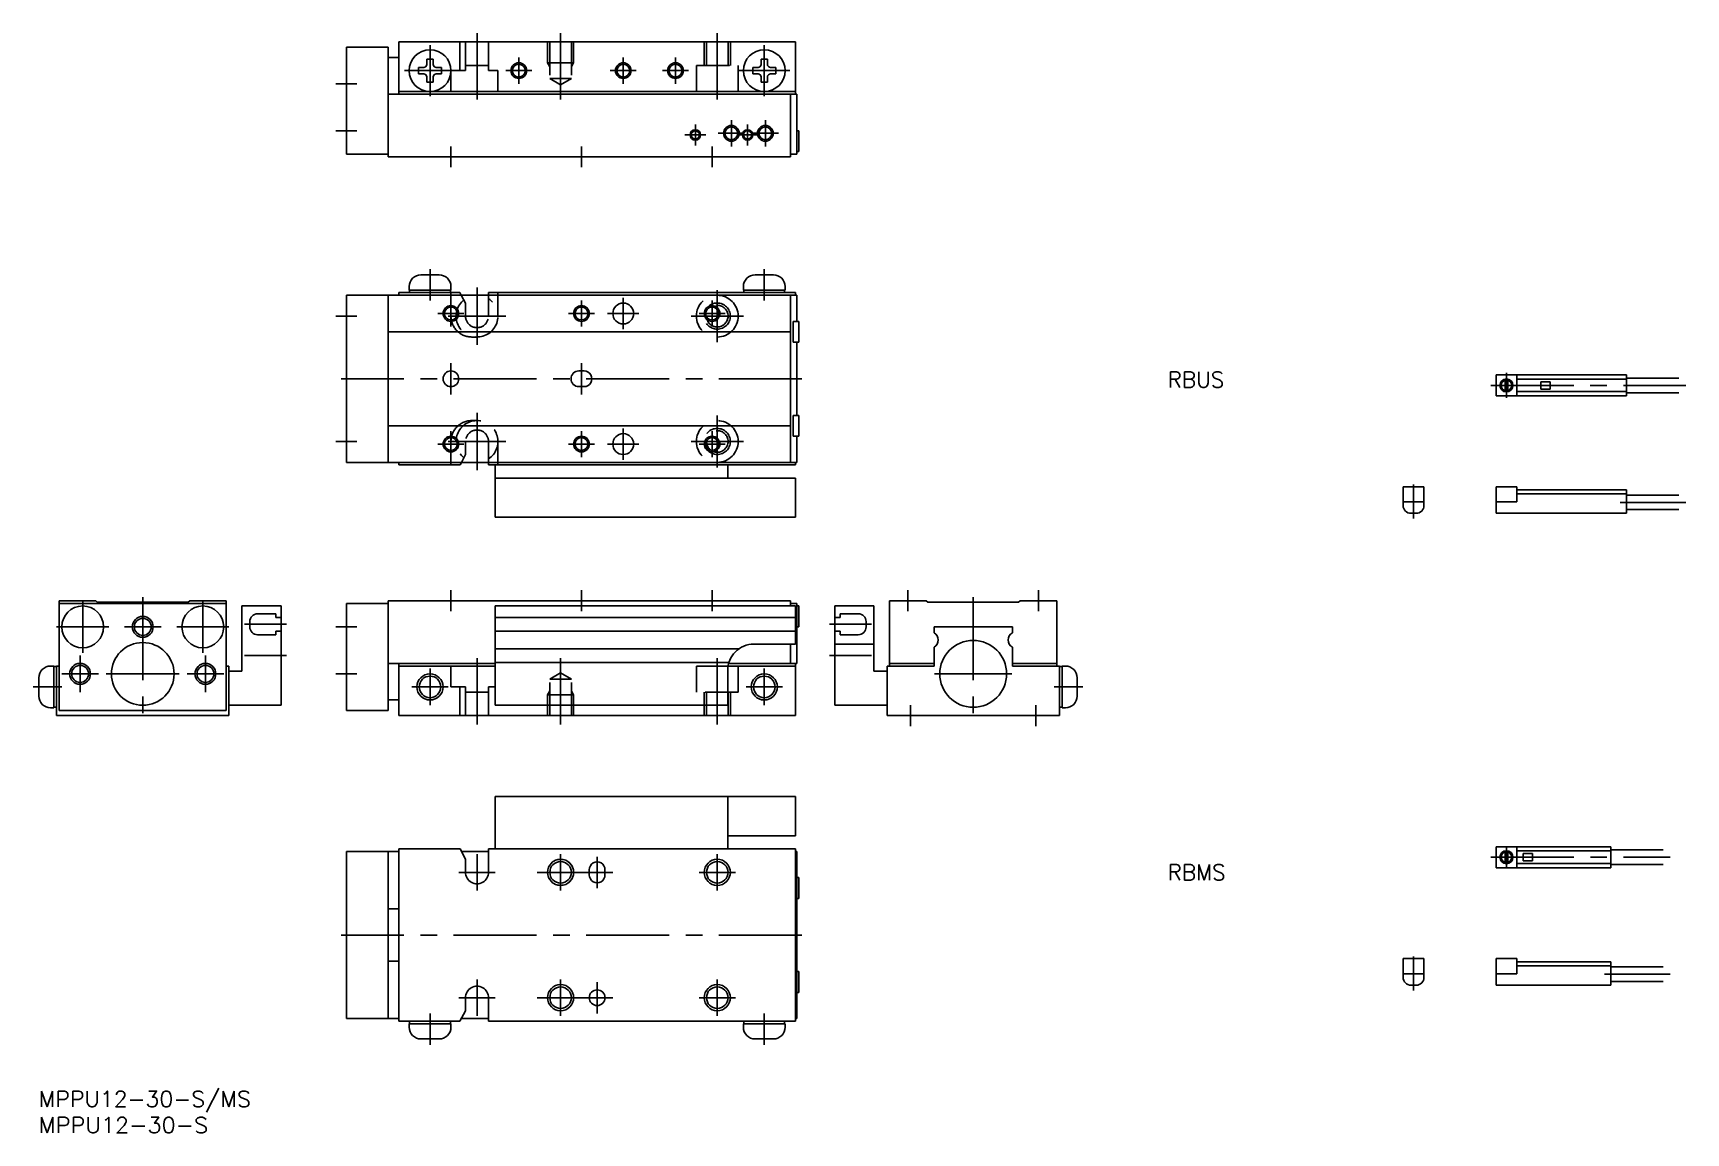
# Model space of a CAD drawing. Extents: x -1 to 315, y -8 to 203.
import ezdxf

# ---------------------------------------------------------------- set-up
doc = ezdxf.new("R2010")
doc.units = 0
doc.header["$LTSCALE"] = 0.5
doc.linetypes.add('CENTER', pattern=[50.8, 31.75, -6.35, 6.35, -6.35])
doc.linetypes.add('DASHED', pattern=[19.05, 12.7, -6.35])
for name, color, linetype in [('MSM_CENTER', 1, 'CENTER'), ('MSM_CONTINUOUS', 7, 'CONTINUOUS'), ('MSM_DASHED', 4, 'DASHED'), ('MSM_NARROW', 5, 'CONTINUOUS'), ('MSM_PART_NUMBER', 7, 'CONTINUOUS')]:
    doc.layers.add(name, color=color, linetype=linetype)
doc.styles.get("Standard").update_dxf_attribs({"font": 'txt.shx', "height": 3, "bigfont": 'bigfont.shx'})

# ---------------------------------------------------------------- blocks, each defined once
blk = doc.blocks.new('*U16')
at = {"layer": 'MSM_PART_NUMBER', "width": 1.032}
blk.add_text('MPPU12-30-S/MS', height=3, dxfattribs=at).set_placement((0, -3))
blk = doc.blocks.new('*U17')
at = {"layer": 'MSM_PART_NUMBER', "width": 1.051}
blk.add_text('MPPU12-30-S', height=3, dxfattribs=at).set_placement((0, -8))
blk = doc.blocks.new('*U19')
at = {"layer": 'MSM_PART_NUMBER'}
blk.add_text('RBMS', height=3, dxfattribs=at).set_placement((216.158278, 40.396973))
blk = doc.blocks.new('*U20')
at = {"layer": 'MSM_PART_NUMBER'}
blk.add_text('RBUS', height=3, dxfattribs=at).set_placement((216.158277, 134.749593))

msp = doc.modelspace()

# ---------------------------------------------------------------- linework, layer by layer
at = {"layer": 'MSM_CENTER'}
for p, q in [((83.9, 202.599997), (83.9, 189.900001)), ((99.90001, 189.900001), (99.90001, 202.600001)), ((129.900023, 189.900001), (129.900023, 202.600001)), ((74.89998, 200.299994), (74.89998, 190.500007)), ((138.9, 200.299994), (138.9, 190.500007)), ((91.900005, 197.900001), (91.900005, 192.900001)), ((111.89999, 197.900001), (111.89999, 192.900001)), ((121.900013, 197.900001), (121.900013, 192.900001)), ((69.99999, 195.400001), (79.79998, 195.400001)), ((89.399995, 195.400001), (94.400005, 195.400001)), ((109.39998, 195.400001), (114.39999, 195.400001)), ((119.400003, 195.400001), (124.400013, 195.400001)), ((133.999998, 195.400001), (143.800002, 195.400001)), ((56.9, 192.900001), (60.9, 192.900001)), ((56.9, 183.900001), (60.9, 183.900001)), ((125.700005, 185.100001), (125.700005, 181.100001)), ((132.60001, 185.900001), (132.60001, 180.900001)), ((135.700008, 185.100001), (135.700008, 181.100001)), ((139.10001, 185.900001), (139.10001, 180.900001)), ((78.90002, 180.900001), (78.90002, 176.900001)), ((103.90002, 180.900001), (103.90002, 176.900001)), ((123.700005, 183.100001), (127.700005, 183.100001)), ((128.900023, 180.900001), (128.900023, 176.900001)), ((130.1, 183.400001), (135.10001, 183.400001)), ((133.700008, 183.100001), (137.700008, 183.100001)), ((136.6, 183.400001), (141.60001, 183.400001)), ((74.89998, 157.4), (74.89998, 151.4)), ((138.9, 157.4), (138.9, 151.4)), ((83.9, 153.9), (83.9, 142.9)), ((111.90002, 151.9), (111.90002, 145.9)), ((129.900022, 153.4), (129.900022, 143.4)), ((76.40001, 148.9), (81.40002, 148.9)), ((78.90002, 151.4), (78.90002, 146.4)), ((101.40002, 148.9), (106.40002, 148.9)), ((103.90002, 151.4), (103.90002, 146.4)), ((108.90002, 148.9), (114.90002, 148.9)), ((126.400012, 148.9), (131.400022, 148.9)), ((128.900022, 151.4), (128.900022, 146.4)), ((56.9, 148.4), (60.9, 148.4)), ((78.4, 148.4), (89.4, 148.4)), ((124.900021, 148.4), (134.900025, 148.4)), ((78.90002, 139.4), (78.90002, 133.4)), ((103.90002, 139.4), (103.90002, 133.4)), ((146.100027, 136.4), (57.9, 136.4)), ((280.994, 137.54324), (280.994, 132.74324)), ((277.993997, 135.14324), (315.357686, 135.14324)), ((83.9, 118.9), (83.9, 129.9)), ((111.90002, 126.9), (111.90002, 120.9)), ((129.900022, 129.4), (129.900022, 119.4)), ((56.9, 124.4), (60.9, 124.4)), ((76.40001, 123.9), (81.40002, 123.9)), ((78.4, 124.4), (89.4, 124.4)), ((78.90002, 126.4), (78.90002, 121.4)), ((101.40002, 123.9), (106.40002, 123.9)), ((103.90002, 126.4), (103.90002, 121.4)), ((108.90002, 123.9), (114.90002, 123.9)), ((124.900021, 124.4), (134.900025, 124.4)), ((126.400012, 123.9), (131.400022, 123.9)), ((128.900022, 126.4), (128.900022, 121.4)), ((263.200587, 116.14324), (263.200587, 109.64324)), ((302.763882, 112.743238), (315.357686, 112.743238)), ((78.90002, 95.9), (78.90002, 91.9)), ((103.90002, 95.9), (103.90002, 91.9)), ((128.900023, 95.9), (128.900023, 91.9)), ((166.4, 95.899989), (166.4, 91.899989)), ((191.4, 95.899989), (191.4, 91.899989)), ((8.4, 83.9), (8.4, 93.9)), ((19.9, 94.6), (19.9, 70.9)), ((31.4, 83.9), (31.4, 93.9)), ((178.9, 94.599993), (178.9, 70.9)), ((3.4, 88.9), (13.4, 88.9)), ((16.4, 88.9), (23.4, 88.9)), ((26.4, 88.9), (36.4, 88.9)), ((47.4, 89.4), (39.4, 89.4)), ((56.9, 88.9), (60.9, 88.9)), ((151.4, 89.399996), (159.4, 89.399996)), ((7.9, 83.4), (7.9, 76.4)), ((31.9, 83.4), (31.9, 76.4)), ((47.4, 83.4), (39.4, 83.4)), ((83.9, 70.2), (83.9, 82.9)), ((99.90004, 82.9), (99.90004, 70.2)), ((129.900023, 82.9), (129.900023, 70.2)), ((151.4, 83.399996), (159.4, 83.399996)), ((4.4, 79.9), (11.4, 79.9)), ((12.9, 79.9), (26.9, 79.9)), ((28.4, 79.9), (35.4, 79.9)), ((56.9, 79.9), (60.9, 79.9)), ((74.89998, 80.9), (74.89998, 73.9)), ((138.9, 80.9), (138.9, 73.9)), ((171.50001, 79.9), (186.29999, 79.9)), ((-1.1, 77.4), (4.4, 77.4)), ((71.39998, 77.4), (78.39998, 77.4)), ((135.4, 77.4), (142.4, 77.4)), ((199.9, 77.4), (194.4, 77.4)), ((166.9, 73.9), (166.9, 69.9)), ((190.9, 73.9), (190.9, 69.9)), ((83.9, 45.4), (83.9, 38.4)), ((99.90004, 45.4), (99.90004, 38.4)), ((106.9, 38.9), (106.9, 44.9)), ((129.900023, 45.4), (129.900023, 38.4)), ((278.015777, 44.79062), (312.357686, 44.79062)), ((280.994, 46.79062), (280.994, 42.79062)), ((80.4, 41.9), (87.4, 41.9)), ((109.9, 41.899996), (95.40004, 41.899996)), ((95.90004, 41.9), (109.9, 41.9)), ((126.400023, 41.9), (133.400023, 41.9)), ((146.10002, 29.9), (57.9, 29.9)), ((263.200587, 25.79062), (263.200587, 19.29062)), ((299.763882, 22.39063), (312.357686, 22.39063)), ((83.9, 14.4), (83.9, 21.4)), ((99.90004, 21.4), (99.90004, 14.4)), ((106.9, 20.9), (106.9, 14.9)), ((129.900023, 21.4), (129.900023, 14.4)), ((80.4, 17.9), (87.4, 17.9)), ((109.9, 17.9), (95.40004, 17.9)), ((126.400023, 17.9), (133.400023, 17.9)), ((74.9, 8.9), (74.9, 14.9)), ((138.9, 8.9), (138.9, 14.9))]:
    msp.add_line(p, q, dxfattribs=at)
at = {"layer": 'MSM_CONTINUOUS'}
for p, q in [((66.9, 199.900001), (58.9, 199.900001)), ((58.9, 199.900001), (58.9, 179.400001)), ((66.9, 178.900001), (66.9, 199.900001)), ((68.89998, 190.900001), (68.89998, 200.900001)), ((68.89998, 200.900001), (144.9, 200.900001)), ((80.60909, 200.900001), (80.60909, 195.400001)), ((81.7, 200.900001), (81.7, 195.400001)), ((86.1, 200.900001), (86.1, 195.400001)), ((144.9, 190.900001), (144.9, 200.900001)), ((68.89998, 197.900001), (66.9, 197.900001)), ((74.29998, 197.600001), (75.499979, 197.600001)), ((74.29998, 196.600001), (74.29998, 197.600001)), ((75.499979, 196.600001), (75.499979, 197.600001)), ((81.7, 196.400001), (86.1, 196.400001)), ((138.3, 197.600001), (139.499999, 197.600001)), ((138.3, 196.600001), (138.3, 197.600001)), ((139.499999, 196.600001), (139.499999, 197.600001)), ((72.69998, 194.800001), (72.69998, 196.000001)), ((72.69998, 196.000001), (73.69998, 196.000001)), ((72.69998, 194.800001), (73.69998, 194.800001)), ((74.29998, 193.200001), (74.29998, 194.200001)), ((74.29998, 193.200001), (75.499979, 193.200001)), ((75.499979, 193.200001), (75.499979, 194.200001)), ((76.099979, 196.000001), (77.099979, 196.000001)), ((76.099979, 194.800001), (77.099979, 194.800001)), ((77.099979, 194.800001), (77.099979, 196.000001)), ((78.9, 195.400001), (81.7, 195.400001)), ((78.9, 195.400001), (78.9, 191.400001)), ((86.1, 195.400001), (87.9, 195.400001)), ((87.9, 195.400001), (87.9, 191.400001)), ((136.7, 194.800001), (136.7, 196.000001)), ((136.7, 196.000001), (137.7, 196.000001)), ((136.7, 194.800001), (137.7, 194.800001)), ((138.3, 193.200001), (138.3, 194.200001)), ((138.3, 193.200001), (139.499999, 193.200001)), ((139.499999, 193.200001), (139.499999, 194.200001)), ((140.099999, 196.000001), (141.099999, 196.000001)), ((140.099999, 194.800001), (141.099999, 194.800001)), ((141.099999, 194.800001), (141.099999, 196.000001)), ((66.9, 190.900001), (145.099997, 190.900001)), ((68.89998, 191.400001), (144.9, 191.400001)), ((143.9, 178.900001), (143.9, 190.900001)), ((145.099997, 179.400001), (145.099997, 190.900001)), ((145.099997, 183.900001), (145.499998, 183.900001)), ((145.499998, 179.900001), (145.499998, 183.900001)), ((66.9, 179.400001), (58.9, 179.400001)), ((66.9, 178.900001), (143.9, 178.900001)), ((143.9, 179.400001), (145.099997, 179.400001)), ((145.099997, 179.900001), (145.499998, 179.900001)), ((73.14998, 156.3), (76.64998, 156.3)), ((137.15, 156.3), (140.65, 156.3)), ((58.9, 152.4), (58.9, 120.4)), ((145.100027, 152.4), (58.9, 152.4)), ((66.9, 120.4), (66.9, 152.4)), ((68.9, 152.4), (68.9, 152.9)), ((68.9, 152.9), (80.60909, 152.9)), ((70.89998, 154.05), (70.89998, 153.4)), ((70.89998, 153.4), (78.89998, 153.4)), ((70.99998, 153.4), (70.99998, 152.9)), ((78.79998, 152.9), (78.79998, 153.4)), ((78.89998, 154.05), (78.89998, 153.4)), ((78.9, 152.4), (78.9, 152.90001)), ((80.60909, 152.9), (80.88183, 152.39999)), ((86.10001, 152.9), (86.10001, 152.4)), ((86.10001, 152.9), (144.900023, 152.9)), ((87.9, 152.4), (87.9, 152.90001)), ((134.9, 154.05), (134.9, 153.4)), ((134.9, 153.4), (142.9, 153.4)), ((135, 153.4), (135, 152.9)), ((142.8, 152.9), (142.8, 153.4)), ((142.9, 154.05), (142.9, 153.4)), ((143.900023, 120.4), (143.900023, 152.4)), ((144.900023, 152.4), (144.900023, 152.9)), ((145.100027, 147.4), (145.100027, 152.4)), ((145.500021, 147.4), (144.400015, 147.4)), ((144.400015, 143.4), (144.400015, 147.4)), ((145.500021, 143.4), (145.500021, 147.4)), ((143.900023, 145.4), (66.9, 145.4)), ((145.500021, 143.4), (144.400015, 143.4)), ((145.100027, 129.4), (145.100027, 143.4)), ((103.40002, 137.9), (104.40002, 137.9)), ((278.994, 137.14324), (278.994, 133.14324)), ((278.994, 137.14324), (303.994, 137.14324)), ((280.744, 136.36799), (280.744, 133.91849)), ((281.244, 136.36799), (281.244, 133.91849)), ((282.993992, 137.14324), (282.993992, 133.14324)), ((282.993992, 136.34324), (303.994, 136.34324)), ((303.994, 137.14324), (303.994, 133.14324)), ((303.994, 136.54323), (313.994, 136.54323)), ((103.40002, 134.9), (104.40002, 134.9)), ((278.994, 133.14324), (303.994, 133.14324)), ((282.993992, 133.94323), (303.994, 133.94323)), ((287.593999, 135.84324), (289.394002, 135.84324)), ((287.593999, 135.84324), (287.593999, 134.44323)), ((287.593999, 134.44323), (289.394002, 134.44323)), ((289.394002, 135.84324), (289.394002, 134.44323)), ((303.994, 133.74324), (313.994, 133.74324)), ((143.900023, 127.4), (66.9, 127.4)), ((144.400015, 129.4), (144.400015, 125.4)), ((145.500021, 129.4), (144.400015, 129.4)), ((145.500021, 129.4), (145.500021, 125.4)), ((145.500021, 125.4), (144.400015, 125.4)), ((145.100027, 120.4), (145.100027, 125.4)), ((145.100027, 120.4), (58.9, 120.4)), ((68.9, 119.9), (68.9, 120.4)), ((78.9, 120.4), (78.9, 119.9)), ((80.95, 120.4), (80.7, 119.90002)), ((86.10001, 120.4), (86.10001, 119.9)), ((87.9, 120.4), (87.9, 119.9)), ((144.900023, 119.9), (144.900023, 120.4)), ((68.9, 119.9), (80.7, 119.9)), ((86.10001, 119.9), (144.900023, 119.9)), ((87.4, 119.9), (87.4, 109.9)), ((87.4, 117.4), (144.900046, 117.4)), ((131.900046, 119.9), (131.900046, 117.4)), ((144.900046, 117.4), (144.900046, 109.9)), ((261.200587, 115.743238), (261.200587, 112.14324)), ((261.200587, 115.743238), (265.200587, 115.743238)), ((265.200587, 115.743238), (265.200587, 112.14324)), ((278.994, 115.743238), (282.993992, 115.743238)), ((278.994, 115.743238), (278.994, 110.64324)), ((282.993992, 115.743238), (282.993992, 112.843245)), ((282.993992, 115.14324), (303.994, 115.14324)), ((282.993992, 114.343245), (303.994, 114.343245)), ((303.994, 115.14324), (303.994, 110.64324)), ((303.994, 114.14324), (313.994, 114.14324)), ((261.200587, 112.843245), (265.200587, 112.843245)), ((278.994, 112.843245), (282.993992, 112.843245)), ((303.994, 111.343245), (313.994, 111.343245)), ((87.4, 109.9), (144.900046, 109.9)), ((262.700587, 110.64324), (263.700587, 110.64324)), ((278.994, 110.64324), (303.994, 110.64324)), ((3.9, 93.9), (10.9, 93.9)), ((3.9, 93.9), (3.9, 72.9)), ((3.9, 93.4), (35.9, 93.4)), ((10.9, 93.9), (11.19999, 93.60001)), ((28.59998, 93.6), (11.2, 93.6)), ((28.89998, 93.90002), (28.6, 93.60001)), ((35.9, 93.9), (28.9, 93.9)), ((35.9, 93.9), (35.9, 72.9)), ((46.4, 92.9), (38.9, 92.9)), ((38.9, 92.9), (38.9, 80.4)), ((46.4, 92.9), (46.4, 73.9)), ((66.9, 93.4), (58.9, 93.4)), ((58.9, 72.9), (58.9, 93.4)), ((66.9, 93.9), (66.9, 72.9)), ((66.9, 93.9), (143.9, 93.9)), ((144.9, 92.9), (87.4, 92.9)), ((87.4, 73.9), (87.4, 92.9)), ((143.9, 93.9), (143.9, 92.9)), ((143.9, 93.4), (145.099997, 93.4)), ((144.9, 92.9), (144.9, 85.59998)), ((145.099997, 93.4), (145.099997, 81.9)), ((145.499998, 92.89997), (145.099997, 92.89997)), ((145.499998, 92.89997), (145.499998, 88.89997)), ((152.4, 92.899992), (159.9, 92.899992)), ((152.4, 92.899992), (152.4, 73.899992)), ((159.9, 92.899992), (159.9, 80.399992)), ((162.9, 93.899989), (169.90003, 93.899989)), ((162.9, 93.899989), (162.9, 81.399989)), ((169.9, 93.899989), (170.2, 93.599982)), ((187.60001, 93.599993), (170.19999, 93.599993)), ((187.9, 93.900008), (187.6, 93.600005)), ((194.9, 93.899989), (187.89997, 93.899989)), ((194.9, 93.899989), (194.9, 81.399996)), ((40.4, 89.9), (40.4, 88.9)), ((45.4, 91.4), (41.9, 91.4)), ((45.4, 91.4), (45.4, 90.70002)), ((46.4, 90.70002), (45.4, 90.70002)), ((144.9, 90.70002), (87.4, 90.70002)), ((145.499998, 88.89997), (145.099997, 88.89997)), ((152.4, 90.699988), (153.4, 90.699988)), ((153.4, 91.399992), (156.9, 91.399992)), ((153.4, 91.399992), (153.4, 90.69998)), ((158.4, 89.9), (158.4, 88.899992)), ((171.4, 88.899989), (171.4, 87.785635)), ((186.4, 88.899989), (171.4, 88.899989)), ((186.4, 88.899989), (186.4, 87.785643)), ((45.4, 87.4), (41.9, 87.4)), ((46.4, 88.10001), (45.4, 88.10001)), ((45.4, 88.10001), (45.4, 87.4)), ((144.9, 88.09998), (87.4, 88.09998)), ((144.9, 85.59998), (136.9, 85.59998)), ((143.9, 85.59998), (143.9, 81.9)), ((152.4, 88.099997), (153.4, 88.099997)), ((159.9, 85.599997), (152.4, 85.599997)), ((153.4, 88.099997), (153.4, 87.4)), ((153.4, 87.4), (156.9, 87.4)), ((134.038168, 84.69999), (87.4, 84.69999)), ((171.4, 85.014353), (171.4, 81.399989)), ((186.4, 85.014361), (186.4, 81.399989)), ((0, 75.65), (0, 79.15)), ((2.25, 81.4), (2.9, 81.4)), ((2.9, 73.4), (2.9, 81.4)), ((3.4, 81.3), (2.9, 81.3)), ((3.4, 81.4), (3.9, 81.4)), ((3.4, 71.9), (3.4, 81.4)), ((36.4, 81.4), (35.9, 81.4)), ((36.4, 81.4), (36.4, 71.9)), ((38.9, 80.4), (36.4, 80.4)), ((66.9, 81.9), (87.4, 81.9)), ((68.89998, 81.9), (68.89998, 71.9)), ((68.89998, 81.4), (87.4, 81.4)), ((78.9, 77.4), (78.9, 81.4)), ((132.130309, 82.10001), (87.4, 82.10001)), ((131.9, 80.6), (131.9, 73.9)), ((131.964415, 81.4), (144.9, 81.4)), ((132.071959, 81.9), (145.099997, 81.9)), ((144.9, 81.9), (144.9, 71.9)), ((159.9, 80.399992), (162.4, 80.399992)), ((162.4, 81.399989), (171.4, 81.399989)), ((162.4, 81.399989), (162.4, 71.9)), ((162.9, 81.899989), (171.4, 81.899989)), ((194.9, 81.899989), (186.4, 81.899989)), ((195.4, 81.399989), (186.4, 81.399989)), ((195.4, 81.399989), (195.4, 71.9)), ((195.9, 81.3), (195.4, 81.3)), ((195.9, 81.4), (195.9, 73.4)), ((196.55, 81.4), (195.9, 81.4)), ((198.8, 79.15), (198.8, 75.65)), ((78.9, 77.4), (81.7, 77.4)), ((80.60909, 71.9), (80.60909, 77.4)), ((81.7, 71.9), (81.7, 77.4)), ((81.7, 76.4), (86.1, 76.4)), ((86.1, 71.9), (86.1, 77.4)), ((86.1, 77.4), (87.4, 77.4)), ((2.25, 73.4), (2.9, 73.4)), ((2.9, 73.5), (3.4, 73.5)), ((3.9, 72.9), (35.9, 72.9)), ((46.4, 73.9), (36.4, 73.9)), ((66.9, 72.9), (58.9, 72.9)), ((68.89998, 74.9), (66.9, 74.9)), ((131.9, 73.9), (87.4, 73.9)), ((152.4, 73.899992), (162.4, 73.899992)), ((195.4, 73.5), (195.9, 73.5)), ((196.55, 73.4), (195.9, 73.4)), ((3.4, 71.9), (36.4, 71.9)), ((68.89998, 71.9), (144.9, 71.9)), ((162.4, 71.9), (195.4, 71.9)), ((87.4, 46.4), (87.4, 56.4)), ((87.4, 56.4), (144.900015, 56.4)), ((131.900015, 46.4), (131.900015, 56.4)), ((144.900015, 48.9), (144.900015, 56.4)), ((131.900015, 48.9), (144.900015, 48.9)), ((58.9, 45.89997), (58.9, 13.9)), ((58.9, 45.89997), (68.9, 45.89997)), ((66.9, 45.89997), (66.9, 13.9)), ((68.9, 46.39997), (80.7, 46.39997)), ((68.9, 46.39997), (68.9, 13.4)), ((80.7, 46.39999), (81.7, 44.39999)), ((80.95, 45.9), (86.1, 45.9)), ((81.7, 41.9), (81.7, 44.39999)), ((86.1, 41.9), (86.1, 46.39999)), ((86.10001, 46.39997), (144.900023, 46.39997)), ((144.900023, 46.39997), (144.900023, 13.4)), ((144.900023, 45.89997), (145.10002, 45.89997)), ((145.10002, 45.89997), (145.10002, 13.9)), ((278.994, 46.79062), (278.994, 42.79062)), ((278.994, 46.79062), (300.994, 46.79062)), ((280.744, 46.01537), (280.744, 43.56587)), ((281.244, 46.01537), (281.244, 43.56587)), ((282.994008, 46.79062), (282.994008, 42.79062)), ((282.994008, 45.99062), (300.994, 45.99062)), ((284.193997, 45.49062), (284.193997, 44.09062)), ((284.193997, 45.49062), (285.994, 45.49062)), ((285.994, 45.49062), (285.994, 44.09062)), ((300.994, 46.79062), (300.994, 42.79062)), ((300.994, 46.19062), (310.994008, 46.19062)), ((105.4, 42.4), (105.4, 41.4)), ((108.4, 42.4), (108.4, 41.4)), ((278.994, 42.79062), (300.994, 42.79062)), ((282.994008, 43.59062), (300.994, 43.59062)), ((284.193997, 44.09062), (285.994, 44.09062)), ((300.994, 43.39062), (310.994008, 43.39062)), ((145.500021, 40.9), (145.10002, 40.9)), ((145.500021, 40.9), (145.500021, 36.9)), ((68.9, 34.9), (66.9, 34.9)), ((145.500021, 36.9), (145.10002, 36.9)), ((261.200587, 25.39063), (261.200587, 21.79062)), ((261.200587, 25.39063), (265.200587, 25.39063)), ((265.200587, 25.39063), (265.200587, 21.79062)), ((278.994, 25.39063), (282.994008, 25.39063)), ((278.994, 20.29062), (278.994, 25.39063)), ((282.994008, 22.49062), (282.994008, 25.39063)), ((68.9, 24.9), (66.9, 24.9)), ((145.500021, 22.9), (145.10002, 22.9)), ((145.500021, 22.9), (145.500021, 18.9)), ((261.200587, 22.49062), (265.200587, 22.49062)), ((278.994, 22.49062), (282.994008, 22.49062)), ((282.994008, 24.79062), (300.994, 24.79062)), ((282.994008, 23.99063), (300.994, 23.99063)), ((300.994, 20.29062), (300.994, 24.79062)), ((300.994, 23.79062), (310.994008, 23.79062)), ((262.700587, 20.29062), (263.700587, 20.29062)), ((278.994, 20.29062), (300.994, 20.29062)), ((300.994, 20.99063), (310.994008, 20.99063)), ((81.7, 17.9), (81.7, 15.4)), ((86.1, 17.9), (86.1, 13.4)), ((145.500021, 18.9), (145.10002, 18.9)), ((58.9, 13.9), (68.9, 13.9)), ((68.9, 13.4), (80.60909, 13.4)), ((70.9, 12.25), (70.9, 12.9)), ((78.9, 12.9), (70.9, 12.9)), ((71, 13.4), (71, 12.9)), ((78.8, 12.9), (78.8, 13.4)), ((78.9, 12.25), (78.9, 12.9)), ((81.7, 15.4), (80.60911, 13.40002)), ((80.88183, 13.9), (86.1, 13.9)), ((86.10001, 13.4), (144.900023, 13.4)), ((134.9, 12.25), (134.9, 12.9)), ((142.9, 12.9), (134.9, 12.9)), ((135, 13.4), (135, 12.9)), ((142.8, 12.9), (142.8, 13.4)), ((142.9, 12.25), (142.9, 12.9)), ((144.900023, 13.9), (145.10002, 13.9)), ((76.65, 10), (73.15, 10)), ((140.65, 10), (137.15, 10))]:
    msp.add_line(p, q, dxfattribs=at)
for centre, radius in [((74.89998, 195.400001), 4), ((138.9, 195.400001), 4), ((91.900005, 195.400001), 1.2295), ((111.89999, 195.400001), 1.2295), ((121.900013, 195.400001), 1.2295), ((125.700005, 183.100001), 0.7835), ((132.60001, 183.400001), 1.2295), ((135.700008, 183.100001), 0.7835), ((139.10001, 183.400001), 1.2295), ((78.90002, 148.9), 1.2295), ((103.90002, 148.9), 1.2295), ((111.90002, 148.9), 2), ((128.900022, 148.9), 1.2295), ((78.90002, 136.4), 1.5), ((280.994, 135.14324), 1.25), ((78.90002, 123.9), 1.2295), ((103.90002, 123.9), 1.2295), ((111.90002, 123.9), 2), ((128.900022, 123.9), 1.2295), ((8.4, 88.9), 4), ((31.4, 88.9), 4), ((19.9, 88.9), 1.621), ((19.9, 79.9), 6), ((178.9, 79.9), 6.4), ((7.9, 79.9), 1.621), ((31.9, 79.9), 1.621), ((74.89998, 77.4), 2.067), ((138.9, 77.4), 2.067), ((280.994, 44.79062), 1.25), ((99.90004, 41.9), 2.067), ((129.900023, 41.9), 2.067), ((99.90004, 17.9), 2.067), ((106.9, 17.9), 1.5), ((129.900023, 17.9), 2.067)]:
    msp.add_circle(centre, radius, dxfattribs=at)
for centre, radius, start, end in [((73.69998, 196.600001), 0.6, 269.999997, 0), ((76.099979, 196.600001), 0.6, 179.999995, 269.999997), ((137.7, 196.600001), 0.6, 269.999997, 0), ((140.099999, 196.600001), 0.6, 179.999995, 269.999997), ((73.69998, 194.200001), 0.6, 0, 90.000003), ((76.099979, 194.200001), 0.6, 90.000003, 180.000005), ((137.7, 194.200001), 0.6, 0, 90.000003), ((140.099999, 194.200001), 0.6, 90.000003, 180.000005), ((73.14998, 154.05), 2.25, 89.999995, 179.999997), ((76.64998, 154.05), 2.25, 0.000003, 90.000005), ((137.15, 154.05), 2.25, 89.999995, 179.999997), ((140.65, 154.05), 2.25, 0.000003, 90.000005), ((103.40002, 136.4), 1.5, 90.000003, 270), ((104.40002, 136.4), 1.5, 270, 90.000003), ((280.994, 135.14324), 1, 104.47752, 255.52249), ((280.994, 135.14324), 1, 284.47751, 75.522488), ((262.700587, 112.14324), 1.5, 179.99999, 270), ((263.700587, 112.14324), 1.5, 270, 0), ((41.9, 89.9), 1.5, 90.000004, 180.000003), ((41.9, 88.9), 1.5, 179.999989, 270.00001), ((156.9, 89.9), 1.5, 359.999996, 89.99999), ((156.9, 88.899992), 1.5, 270, 0.000009), ((136.9, 80.6), 5, 90.000003, 180.00001), ((170.60001, 86.399989), 1.6, 299.999495, 60.0005), ((187.19999, 86.399996), 1.6, 119.9995, 240.0005), ((2.25, 79.15), 2.25, 90.000003, 180.000005), ((196.55, 79.15), 2.25, 359.999995, 89.999997), ((2.25, 75.65), 2.25, 179.999995, 269.999997), ((196.55, 75.65), 2.25, 270.000003, 0.000005), ((280.994, 44.79062), 1, 104.47751, 255.52249), ((280.994, 44.79062), 1, 284.47751, 75.522488), ((83.9, 41.9), 2.2, 179.99999, 0.00001), ((106.9, 42.4), 1.5, 0, 180.00001), ((106.9, 41.4), 1.5, 179.99999, 0.00001), ((83.9, 17.9), 2.2, 0, 180.00001), ((262.700587, 21.79062), 1.5, 179.99999, 270), ((263.700587, 21.79062), 1.5, 270, 0), ((73.15, 12.25), 2.25, 180.000003, 270.000005), ((76.65, 12.25), 2.25, 269.999995, 359.999997), ((137.15, 12.25), 2.25, 180.000003, 270.000005), ((140.65, 12.25), 2.25, 269.999995, 359.999997)]:
    msp.add_arc(centre, radius, start, end, dxfattribs=at)
at = {"layer": 'MSM_DASHED'}
for p, q in [((97.40001, 200.900001), (97.40001, 196.900001)), ((97.83301, 200.900001), (97.83301, 193.893384)), ((101.96701, 200.900001), (101.96701, 193.893384)), ((102.40001, 200.900001), (102.40001, 196.900001)), ((127.400023, 200.900001), (127.400023, 196.400001)), ((127.833023, 200.900001), (127.833023, 196.400001)), ((131.967023, 200.900001), (131.967023, 196.400001)), ((132.400023, 200.900001), (132.400023, 196.400001)), ((97.40001, 196.900001), (102.40001, 196.900001)), ((97.40001, 196.900001), (97.83301, 196.150023)), ((102.40001, 196.900001), (101.96701, 196.150023)), ((125.900023, 191.400001), (125.900023, 196.400001)), ((125.900023, 196.400001), (133.900023, 196.400001)), ((133.900023, 191.400001), (133.900023, 196.400001)), ((97.83301, 193.893384), (101.96701, 193.893384)), ((97.83301, 193.893384), (99.90001, 192.700001)), ((101.96701, 193.893384), (99.90001, 192.700001)), ((78.9, 148.4), (78.9, 152.4)), ((80.88183, 152.39999), (81.7, 150.89999)), ((86.1, 148.4), (86.1, 152.4)), ((87.9, 148.4), (87.9, 152.4)), ((81.7, 148.4), (81.7, 150.89999)), ((82.9, 144.4), (83.9, 144.4)), ((82.9, 128.4), (83.9, 128.4)), ((78.9, 124.4), (78.9, 120.4)), ((81.7, 124.4), (81.7, 121.9)), ((86.1, 124.4), (86.1, 120.4)), ((87.9, 124.4), (87.9, 120.4)), ((81.7, 121.90002), (80.95, 120.4)), ((97.83304, 78.906617), (99.90004, 80.1)), ((101.96704, 78.906617), (99.90004, 80.1)), ((125.900023, 81.4), (125.900023, 76.4)), ((125.900023, 81.4), (131.964415, 81.4)), ((133.900023, 81.4), (133.900023, 76.4)), ((97.40004, 75.9), (97.83304, 76.649978)), ((97.83304, 71.9), (97.83304, 78.906617)), ((101.96704, 78.906617), (97.83304, 78.906617)), ((101.96704, 71.9), (101.96704, 78.906617)), ((102.40004, 75.9), (101.96704, 76.649978)), ((133.900023, 76.4), (125.900023, 76.4)), ((127.400023, 71.9), (127.400023, 76.4)), ((127.833023, 71.9), (127.833023, 76.4)), ((131.967023, 71.9), (131.967023, 76.4)), ((132.400023, 71.9), (132.400023, 76.4)), ((102.40004, 75.9), (97.40004, 75.9)), ((97.40004, 71.9), (97.40004, 75.9)), ((102.40004, 71.9), (102.40004, 75.9))]:
    msp.add_line(p, q, dxfattribs=at)
for centre, radius in [((129.900022, 148.4), 4), ((129.900023, 148.4), 2.5), ((129.900023, 148.4), 2.067), ((129.900022, 124.4), 4), ((129.900023, 124.4), 2.5), ((129.900023, 124.4), 2.067), ((99.90004, 41.9), 2.5)]:
    msp.add_circle(centre, radius, dxfattribs=at)
for centre, radius, start, end in [((83.9, 148.4), 4, 129.18767, 56.632988), ((82.9, 148.4), 4, 179.99999, 270), ((83.9, 148.4), 2.2, 179.99999, 0.00001), ((82.9, 124.4), 4, 90.000003, 180.00001), ((83.9, 124.4), 4, 303.36701, 231.17032), ((83.9, 124.4), 2.2, 0, 180.00001)]:
    msp.add_arc(centre, radius, start, end, dxfattribs=at)
at = {"layer": 'MSM_NARROW'}
for centre, radius in [((91.900005, 195.400001), 1.5), ((111.89999, 195.400001), 1.5), ((121.900013, 195.400001), 1.5), ((125.700005, 183.100001), 1), ((132.60001, 183.400001), 1.5), ((135.700008, 183.100001), 1), ((139.10001, 183.400001), 1.5), ((78.90002, 148.9), 1.5), ((103.90002, 148.9), 1.5), ((128.900022, 148.9), 1.5), ((78.90002, 123.9), 1.5), ((103.90002, 123.9), 1.5), ((128.900022, 123.9), 1.5), ((19.9, 88.9), 2), ((7.9, 79.9), 2), ((31.9, 79.9), 2), ((74.89998, 77.4), 2.5), ((138.9, 77.4), 2.5), ((99.90004, 41.9), 2.5), ((129.900023, 41.9), 2.5), ((99.90004, 17.9), 2.5), ((129.900023, 17.9), 2.5)]:
    msp.add_circle(centre, radius, dxfattribs=at)

# ---------------------------------------------------------------- block references
at = {"layer": 'MSM_CONTINUOUS'}
for name in ['*U20', '*U19', '*U16', '*U17']:
    msp.add_blockref(name, (0, 0), dxfattribs=at)

doc.saveas('drawing.dxf')
